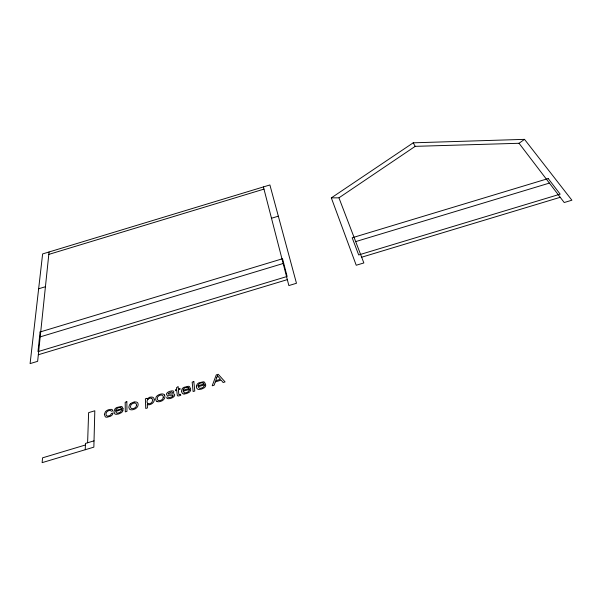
<?xml version="1.0" encoding="UTF-8"?>
<svg xmlns="http://www.w3.org/2000/svg" width="602" height="602" viewBox="0 0 602 602"><rect width="100%" height="100%" fill="white"/><g stroke="black" fill="none" stroke-linecap="round" stroke-linejoin="round"><path stroke-width="0.9" d="M87.606 442.779L88.622 412.633L94.815 410.775L93.859 447.143L42.132 462.645L42.554 457.836L85.409 444.991M85.236 449.732L85.461 443.418L94.025 440.852M49.055 251.982L37.64 361.328L30.1 363.6L42.622 253.931L269.899 184.957L296.47 283.271L288.862 285.566L263.413 186.929M147.994 399.352L147.783 399.577A3.326 2.047 -26.2 0 0 147.294 400.338L147.016 401.677A8.932 5.523 -26 0 0 147.038 402.151L147.528 403.302M524.515 139.355L519.037 143.276L564.217 202.528L571.9 200.21L524.515 139.355L413.213 142.825L331.326 197.877L356.226 265.249L363.849 262.946L338.934 197.825L331.326 197.877M339.069 197.742L415.192 146.346L518.864 143.284M48.807 254.405L263.977 189.111M38.641 288.779L45.428 286.725M271.494 218.255L278.335 216.178M40.191 336.879L283.166 263.495M355.684 241.598L549.4 183.098M38.325 354.751L287.327 279.637M361.659 257.212L560.229 197.298M121.491 408.766L115.637 410.519A3.228 1.956 -27.5 0 1 117.616 408.088A3.228 1.956 -27.5 0 1 120.814 407.689M188.923 388.516L183.061 390.277A3.183 1.994 -24.5 0 1 184.882 387.891A3.183 1.994 -24.5 0 1 188.14 387.477M198.058 385.777L203.92 384.016M179.652 394.543L179.11 394.596A0.76 0.474 -24.9 0 1 178.854 394.461L178.388 389.803L180.058 389.306L179.983 388.395L178.32 388.892L178.124 386.529L176.514 387.718L176.649 389.396L175.393 389.772L175.468 390.683L176.717 390.307L177.349 395.604A1.648 1.031 -25 0 0 177.748 395.86L177.974 395.913A1.859 1.166 -25 0 0 178.388 395.935L179.11 395.823A6.291 3.921 -24.9 0 0 180.811 395.205L180.472 394.257A6.449 4.018 -24.8 0 1 179.652 394.551M134.156 402.068L133.922 402.128A5.23 3.198 -26.9 0 0 130.295 403.934M184.039 393.979L186.5 393.618L189.066 392.376A4.222 2.641 -24.5 0 0 190.232 391.157L190.744 390.036L189.081 390.352L188.388 391.481A2.536 1.588 -24.5 0 1 187.914 391.91A2.686 1.686 -24.5 0 1 187.342 392.263L185.506 392.82A3.055 1.911 -24.6 0 1 184.43 392.76L183.061 391.277L190.683 388.99L189.457 386.627A4.613 2.882 -24.5 0 0 188.411 386.273L183.888 387.349A4.462 2.792 -24.5 0 0 182.767 388.177A4.696 2.935 -24.5 0 0 182.165 388.839L181.368 391.548L182.556 393.595A4.425 2.769 -24.6 0 0 184.039 393.979M413.213 142.825L415.192 146.346M164.602 395.115C165.971 397.952 163.292 400.706 160.659 401.368A6.404 3.966 -25.7 0 1 159.981 401.557L159.5 401.662A4.598 2.844 -25.8 0 1 157.054 401.511M198.035 385.784A3.176 1.994 -23.8 0 1 199.849 383.399A3.176 1.994 -23.8 0 1 203.115 382.977M203.16 382.947A3.499 2.197 -23.8 0 1 203.867 384.031M188.185 387.44A3.507 2.19 -24.5 0 1 188.87 388.531M157.062 401.504A4.402 2.732 -25.8 0 1 156.242 400.924L155.64 399.216L156.136 397.042A4.229 2.619 -25.7 0 1 157.017 395.943A5.2 3.221 -25.7 0 1 160.583 394.137L160.824 394.062A4.681 2.897 -25.7 0 1 164.655 395.138M147.896 403.528A2.754 1.701 -26.2 0 1 147.535 403.272M147.844 403.603A2.792 1.723 -26.2 0 0 151.839 402.362A2.754 1.701 -26.2 0 0 152.073 402.001L152.539 400.42A9.346 5.749 -26.5 0 0 152.524 399.924L152.088 398.712A2.972 1.836 -26.2 0 0 151.644 398.373M147.934 399.329A2.694 1.663 -26.2 0 1 151.689 398.336M134.156 402.068A4.703 2.875 -26.9 0 1 137.911 403.167C139.024 406.087 136.413 408.75 133.749 409.45A6.441 3.943 -26.9 0 1 133.072 409.638L132.59 409.736A4.62 2.829 -26.9 0 1 130.175 409.578A4.425 2.709 -26.9 0 1 129.392 408.984L128.851 407.261L129.415 405.063A4.252 2.604 -26.9 0 1 130.333 403.957M120.859 407.659A3.552 2.16 -27.5 0 1 121.438 408.781M123.162 408.976L115.554 411.542L116.758 413.077A3.1 1.881 -27.5 0 0 117.804 413.145L119.632 412.588A2.724 1.655 -27.5 0 0 120.219 412.235A2.566 1.565 -27.5 0 0 120.724 411.798L121.484 410.647L123.124 410.331L122.537 411.482A4.274 2.604 -27.5 0 1 121.295 412.724L118.699 413.965L116.276 414.319A4.477 2.724 -27.6 0 1 114.869 413.92L113.883 411.813L114.884 409.044A4.756 2.89 -27.5 0 1 115.531 408.367A4.523 2.747 -27.5 0 1 116.69 407.524L121.175 406.47A4.673 2.837 -27.5 0 1 122.168 406.832L123.162 408.976M104.364 414.357L105.282 416.802A4.477 2.709 -27.9 0 0 106.253 417.171A4.349 2.634 -27.9 0 0 107.036 417.231L110.437 416.275A4.252 2.574 -27.9 0 0 111.98 415.132A4.116 2.491 -27.9 0 0 112.439 414.59L113.123 413.1L111.453 413.423L110.572 414.981A2.528 1.535 -27.9 0 1 109.797 415.523L107.969 416.095A2.694 1.633 -27.9 0 1 107.216 416.05C105.275 415.425 105.899 412.408 107.284 411.452A2.732 1.655 -27.9 0 1 108.044 410.963L108.33 410.827A3.446 2.084 -27.9 0 1 109.15 410.549L109.541 410.474A2.257 1.37 -27.9 0 1 110.663 410.639C111.257 411.964 113.838 410.654 112.235 409.699A3.68 2.227 -27.8 0 0 111.016 409.315L108.608 409.721A5.222 3.16 -27.9 0 0 106.554 410.745L106.291 410.94A3.883 2.348 -27.9 0 0 105.403 411.783L104.364 414.357M163.262 397.215L162.879 398.652A2.875 1.783 -25.8 0 1 162.532 399.134A3.048 1.889 -25.8 0 1 158.266 400.42A2.965 1.836 -25.8 0 1 157.792 400.082L157.34 399.021A8.353 5.185 -25.5 0 1 157.31 398.389L157.634 397.109A2.942 1.821 -25.7 0 1 158.055 396.507A3.048 1.889 -25.7 0 1 162.299 395.236A3.168 1.956 -25.7 0 1 162.909 395.747L163.247 396.733A8.601 5.313 -26 0 1 163.262 397.215M196.372 386.213L196.673 388.124L197.614 389.08A4.417 2.777 -23.9 0 0 199.112 389.456L201.572 389.088L204.138 387.854A4.206 2.649 -23.8 0 0 205.29 386.634L205.779 385.521L204.108 385.844L203.446 386.966A2.528 1.595 -23.8 0 1 202.964 387.395A2.679 1.686 -23.8 0 1 202.4 387.748L200.564 388.298A3.055 1.919 -23.8 0 1 199.48 388.245L198.073 386.77L205.703 384.482L204.424 382.127A4.605 2.89 -23.8 0 0 203.363 381.788L198.833 382.857A4.455 2.799 -23.8 0 0 197.719 383.692A4.688 2.942 -23.8 0 0 197.125 384.347L196.372 386.213M154.217 399.856L154.059 400.894A6.291 3.875 -26.3 0 1 153.751 401.662L153.292 402.392A4.259 2.634 -26.2 0 1 152.193 403.453L151.395 403.972A4.327 2.671 -26.2 0 1 149.77 404.634L149.364 404.725A3.213 1.987 -26.3 0 1 148.431 404.785A3.77 2.325 -26.2 0 1 147.287 404.476L147.43 407.96L145.744 408.465L145.375 398.787L146.963 398.313C146.843 400.082 149.168 396.628 150.748 397.124A4.048 2.498 -26.1 0 1 152.976 397.395L153.63 397.937A6.81 4.199 -26.3 0 1 154.104 398.9L154.217 399.856M136.466 405.259L136.037 406.711A2.89 1.768 -26.9 0 1 135.676 407.2A3.063 1.874 -26.9 0 1 130.927 408.118L130.544 407.065A8.398 5.155 -26.7 0 1 130.536 406.433L130.897 405.138A2.957 1.806 -26.9 0 1 131.334 404.529A3.063 1.874 -26.9 0 1 135.57 403.257A3.183 1.949 -26.9 0 1 136.165 403.776L136.458 404.777A8.646 5.283 -27.1 0 1 136.466 405.259M40.063 331.995L37.994 351.636L287.124 276.468L282.534 258.747L40.063 331.995M215.268 381.901L214.169 385.19L212.213 385.777L216.268 374.88L218.248 374.286L225.08 381.916L223.109 382.511L221.16 380.133L215.268 381.901M216.795 377.559L215.659 380.727L220.467 379.283L217.397 375.528A16.382 10.219 -23.5 0 1 216.795 377.559M172.894 396.011L171.578 397.042L169.335 397.553A2.099 1.309 -25.3 0 1 168.537 397.312C167.657 395.777 165.43 398.05 167.597 398.569A3.191 1.987 -25.4 0 0 168.432 398.72L169.922 398.554A8.172 5.072 -25.2 0 0 171.126 398.223L172.195 397.794A4.786 2.98 -25.3 0 0 172.909 397.403L173.707 396.816A3.108 1.941 -25.3 0 0 174.271 396.184A3.356 2.092 -25.3 0 0 174.467 395.853A2.98 1.859 -25.3 0 0 174.678 394.935A3.461 2.16 -25.3 0 0 174.633 394.656L174.467 394.318A2.242 1.4 -25.2 0 0 174.204 394.062A2.604 1.625 -25.2 0 0 173.391 393.798L168.402 394.024A0.993 0.617 -25.3 0 1 168.274 393.332L171.45 392.007A1.738 1.076 -25.2 0 1 171.886 392.09A1.821 1.136 -25.2 0 1 172.202 392.286C174.204 393.678 174.535 390.487 172.322 390.879A4.726 2.935 -25.2 0 0 171.638 390.916L170.035 391.262A5.463 3.401 -25.3 0 0 168.59 391.834A5.493 3.416 -25.3 0 0 168.274 392.007L167.544 392.496A2.92 1.814 -25.3 0 0 166.694 393.512A2.717 1.686 -25.3 0 0 167.047 395.205A2.468 1.528 -25.3 0 0 167.431 395.363L172.774 395.205A0.978 0.61 -25.2 0 1 172.962 395.386L172.992 395.469A1.347 0.843 -25.3 0 1 172.985 395.785A1.324 0.828 -25.3 0 1 172.894 396.011M548.211 178.561L352.178 237.782L358.694 254.947L560.161 194.153L548.211 178.561M126.841 401.737L125.186 402.241L125.299 411.866L126.977 411.362L126.841 401.737M193.836 381.623L192.166 382.119L193.107 391.511L194.792 391.007L193.836 381.623"/></g></svg>
